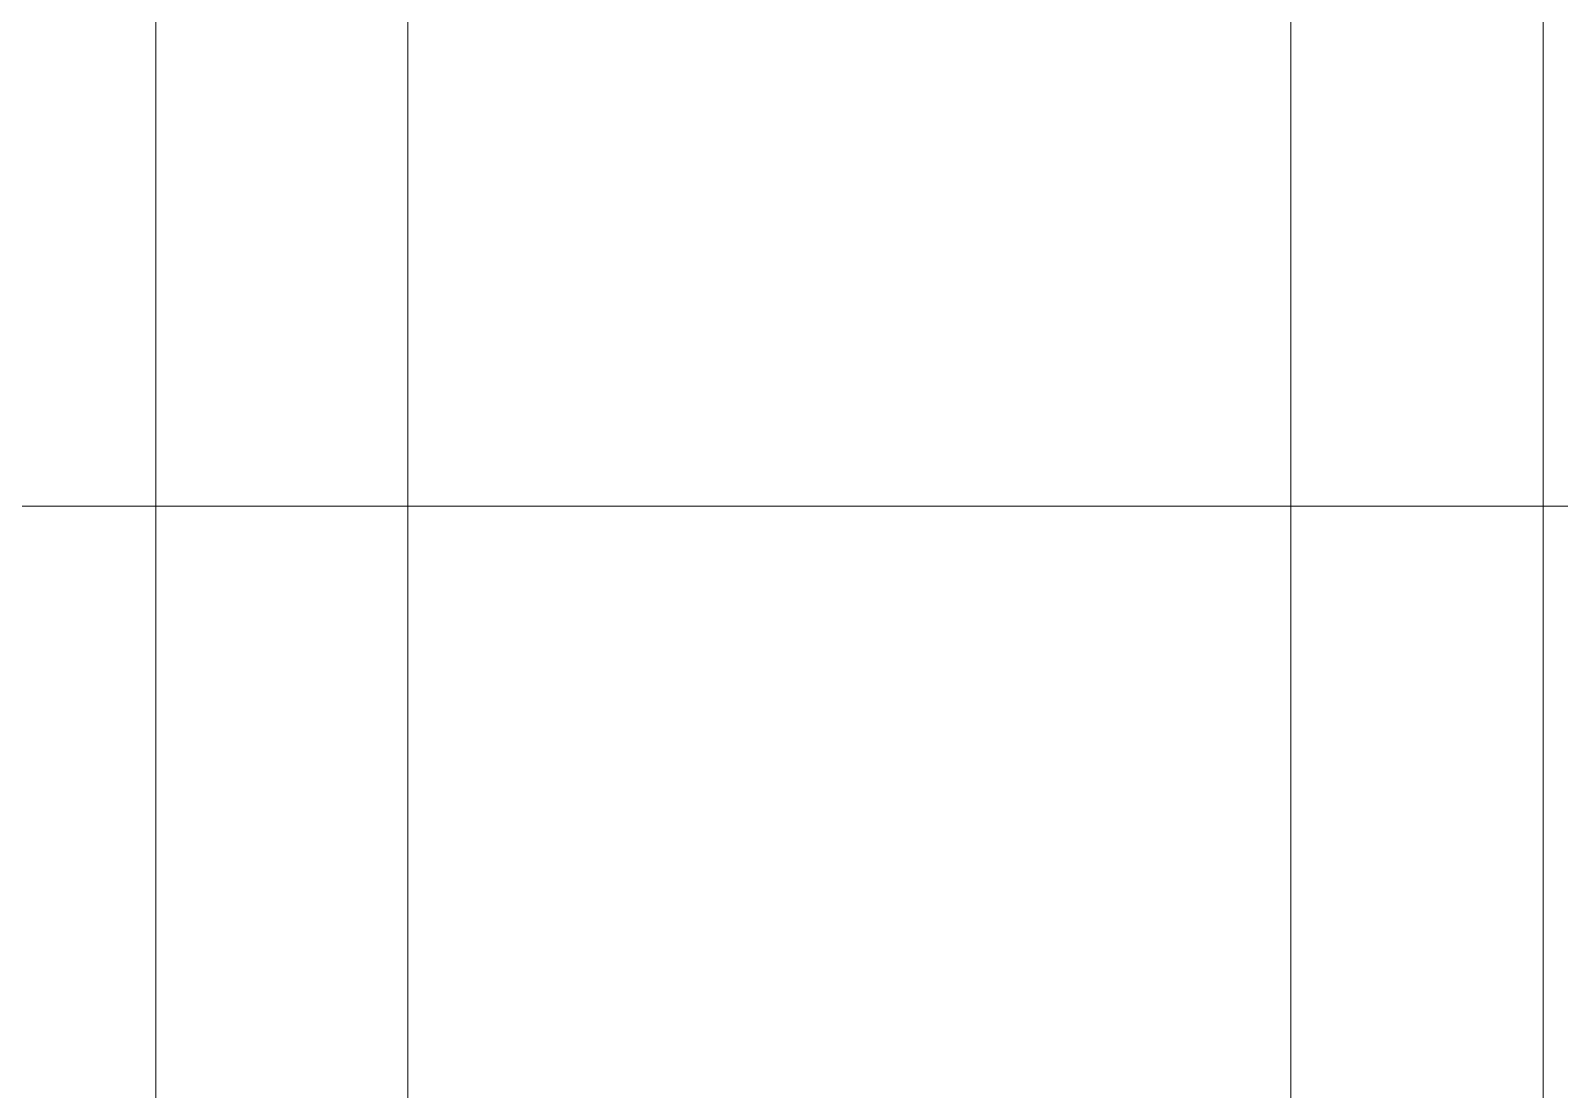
# Model space of a CAD drawing. Header units: metres. Extents: x -13316 to 152404, y -3899 to 30226.
# Drawn here: x 114820.6 to 114941.8, y 3002 to 3085.9 of the extents above; entities that cross this region are included whole.
import ezdxf

# ---------------------------------------------------------------- set-up
doc = ezdxf.new("R2010")
doc.units = ezdxf.units.M
doc.header["$LTSCALE"] = 100
doc.header["$MEASUREMENT"] = 0
doc.layers.add('06B', color=9, linetype='Continuous', lineweight=9)
doc.layers.add('06D', color=9, linetype='Continuous', lineweight=9)

# ---------------------------------------------------------------- blocks, each defined once
blk = doc.blocks.new('pergolecatikati_krtrevizegorunus')
at = {"layer": '06B'}
for points in [[(-30, 1350), (-30, 1280), (-800, 1280), (-800, 1350)], [(-30, 1260), (-30, 1190), (-800, 1190), (-800, 1260)], [(-30, 1170), (-30, 1100), (-800, 1100), (-800, 1170)]]:
    blk.add_lwpolyline(points, close=True, dxfattribs=at)
blk = doc.blocks.new('p-cati_vw')
at = {"layer": '06D'}
for points in [[(555.51, -2060), (555.51, -1810), (55.51, -1810), (55.51, -2060)], [(1055.51, -2060), (1055.51, -1810), (555.51, -1810), (555.51, -2060)]]:
    blk.add_lwpolyline(points, close=True, dxfattribs=at)
at = {"layer": '06B', "rotation": 1.082915e-10}
blk.add_blockref('pergolecatikati_krtrevizegorunus', (890.51, -3138), dxfattribs=at)

msp = doc.modelspace()

# ---------------------------------------------------------------- block references
at = {"layer": '06D', "rotation": 269.9999999998917}
msp.add_blockref('p-cati_vw', (116798.49, 3603.68), dxfattribs=at)

doc.saveas('drawing.dxf')
